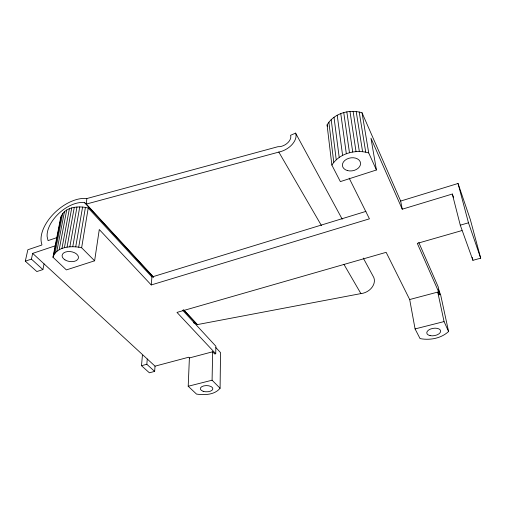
<?xml version="1.0" encoding="UTF-8"?>
<svg xmlns="http://www.w3.org/2000/svg" width="506" height="506" viewBox="0 0 506 506"><rect width="100%" height="100%" fill="white"/><g stroke="black" fill="none" stroke-linecap="round" stroke-linejoin="round"><path stroke-width="0.76" d="M55.609 245.688L32.675 253.38L155.038 366.161L188.668 357.223L189.396 357.951L188.2 386.255L196.524 394.098C204.513 395.243 214.563 394.99 220.091 388.247L220.521 352.6L215.898 347.603M189.396 357.951L212.646 351.784L214.734 354.004L215.739 353.738L215.866 346.23L182.767 310.393M220.091 388.247L212.084 380.215L212.646 351.784M142.426 355.206L141.497 365.705L149.371 372.789L154.646 371.404L155.038 366.161M154.646 371.404L146.829 364.282L147.271 359.001M151.243 284.954L151.926 276.997L88.221 208.017C78.645 205.607 64.287 206.625 60.695 217.593L52.966 257.231L66.381 269.907L94.616 260.805L99.284 229.534L151.243 284.954L369.443 218.826L349.159 178.15M342.22 219.193L295.605 133.11L290.558 135.311A9.589 6.028 -30.7 0 1 288.129 142.414A9.589 6.028 -30.7 0 1 279.546 146.683L277.977 146.689L86.836 198.548L86.324 204.07L153.571 277.086M94.616 260.805L81.637 247.757L88.221 208.017M52.966 257.231C56.394 247.029 69.562 245.853 78.702 247.181L85.419 207.428M75.729 246.833L82.579 207.062M72.763 246.707L79.746 206.929M69.853 246.82L76.963 207.036M67.051 247.156L74.281 207.378M64.401 247.719L71.738 207.941M61.941 248.497L69.379 208.725M59.17 249.762L66.716 210.003M56.836 251.311L64.471 211.578M55.002 253.108L62.693 213.399M53.699 255.094L61.422 215.423M86.836 198.548A34.3 19.607 -41.6 0 0 53.718 213.734A34.3 19.607 -41.6 0 0 41.909 244.512L41.796 245.043L27.855 249.749L25.3 261.172L36.843 271.558L42.896 269.584L44.06 263.873M25.3 261.172L31.423 259.129L32.675 253.38M402.245 209.199L370.968 138.214L376.432 169.978L340.361 181.603L331.866 165.089L327.072 124.95C333.878 113.281 349.513 108.815 362.037 112.787L400.663 201.059L402.245 209.199L452.313 194.032L453.629 197.745M331.866 165.089C339.412 153.217 355.636 149.08 368.71 152.92L376.432 169.978M438.481 289.761L440.568 294.517L448.582 331.512C441.087 338.444 429.898 340.494 420.062 338.596L415.072 328.919L409.683 299.533L386.148 252.33L176.986 312.411L215.739 353.738M56.982 237.586L48.057 240.609L47.134 236.637A27.754 15.857 -41.6 0 1 79.771 202.615L84.483 202.558L86.324 204.07L281.247 151.433A16.11 10.133 -30.7 0 0 295.605 133.11M151.926 276.997L365.927 211.394M400.663 201.059L458.031 183.482L470.302 219.477L480.7 258.186L472.92 260.318L460.277 225.176L452.313 194.032M460.277 225.176L468.474 222.804L480.7 258.186M461.94 230.559L417.298 243.38L439.853 294.574L438.955 294.815L437.747 292.082L409.683 299.533M141.497 365.705L146.829 364.282M188.2 386.255L212.084 380.215M415.072 328.919L444.066 321.588L448.582 331.512M183.216 309.697L197.327 324.605L360.898 293.6A12.909 10.05 -28.3 0 0 373.801 277.503L363.276 258.066M193.374 322.822L195.493 323.011M78.702 247.181L81.637 247.757M31.423 259.129L42.896 269.584M183.988 310.121L197.327 324.605M84.483 202.558L153.331 277.263M278.793 152.021L321.424 225.537M343.922 264.334L360.898 293.6M327.072 124.95L327.749 126.323M418.797 242.507L438.177 286.807L439.853 294.574M458.031 183.482L468.474 222.804M472.142 257.333L472.92 260.318M438.348 291.987L438.955 294.815M437.747 292.082L444.066 321.588M362.037 112.787L368.71 152.92M359.197 112.009L365.724 152.148M356.205 111.529L362.587 151.673M353.112 111.345L359.336 151.496M349.969 111.459L356.034 151.623M346.831 111.883L352.726 152.047M343.745 112.598L349.475 152.768M340.759 113.597L346.332 153.767M337.217 115.229L342.594 155.399M334.004 117.24L339.203 157.404M331.196 119.574L336.237 159.732M328.868 122.167L333.77 162.312M203.146 391.283A6.262 3.118 0.5 0 0 212.83 388.905A6.262 3.118 0.5 0 0 203.747 385.901A6.262 3.118 0.5 0 0 203.146 391.283M430.081 335.617A7.014 3.706 -9.3 0 0 440.663 331.291A7.014 3.706 -9.3 0 0 430.404 329.096A7.014 3.706 -9.3 0 0 430.081 335.617M64.964 259.869A8.267 4.978 9.1 0 0 78.341 258.307A8.267 4.978 9.1 0 0 67.519 251.583A8.267 4.978 9.1 0 0 64.964 259.869M347.388 170.554A9.152 6.527 -9.8 0 0 360.563 163.229A9.152 6.527 -9.8 0 0 346.528 159.251A9.152 6.527 -9.8 0 0 347.388 170.554"/></g></svg>
